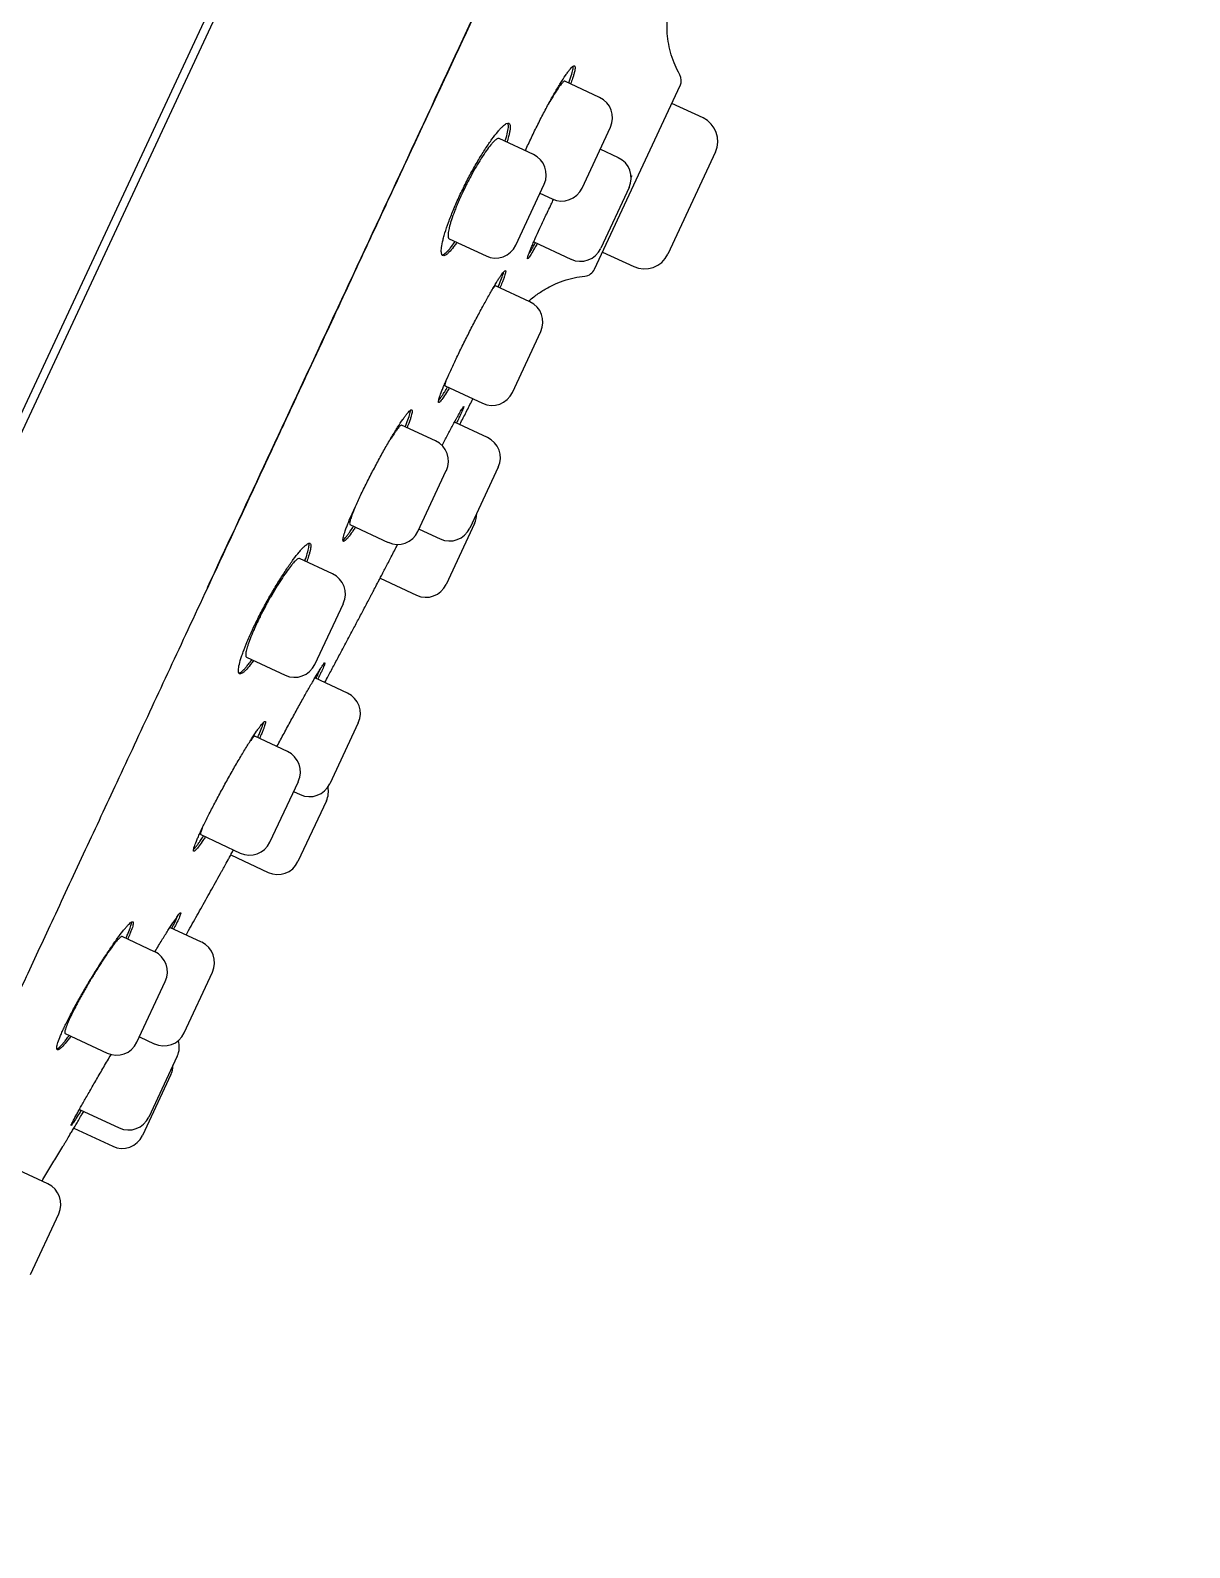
# Model space of a CAD drawing. Header units: millimetres. Extents: x 169 to 4368, y -1049 to 1924.
# Drawn here: x 493.137 to 496.036, y 1177.524 to 1181.318 of the extents above; entities that cross this region are included whole.
import ezdxf

# ---------------------------------------------------------------- set-up
doc = ezdxf.new("R2010")
doc.units = ezdxf.units.MM

msp = doc.modelspace()

# ---------------------------------------------------------------- linework, layer by layer
for p, q in [((491.7314, 1177.345), (495.6331, 1185.7123)), ((494.0239, 1182.3112), (492.694, 1179.4594)), ((494.5606, 1181.1503), (494.4735, 1181.1909)), ((494.5479, 1180.7207), (494.762, 1181.1798)), ((494.8192, 1181.0989), (494.7412, 1181.1353)), ((494.3949, 1181.0077), (494.3093, 1181.0476)), ((494.5167, 1180.9236), (494.5877, 1181.0759)), ((494.6074, 1180.9996), (494.562, 1181.0208)), ((494.8501, 1181.0139), (494.7309, 1180.7583)), ((494.3509, 1180.781), (494.4219, 1180.9333)), ((494.4115, 1180.9109), (494.4423, 1180.8965)), ((494.6344, 1180.9252), (494.5634, 1180.773)), ((494.1843, 1180.7969), (494.2765, 1180.7539)), ((494.396, 1180.7893), (494.489, 1180.7459)), ((494.5679, 1180.7637), (494.6459, 1180.7273)), ((494.3864, 1180.6393), (494.3005, 1180.6793)), ((494.3424, 1180.4126), (494.4134, 1180.5649)), ((494.174, 1180.4293), (494.268, 1180.3855)), ((494.1502, 1180.2915), (494.0656, 1180.331)), ((494.2801, 1180.3001), (494.1978, 1180.3385)), ((494.1063, 1180.0648), (494.1773, 1180.2171)), ((494.3071, 1180.2257), (494.2361, 1180.0734)), ((493.9364, 1180.0822), (494.0319, 1180.0377)), ((494.1092, 1180.0709), (494.1617, 1180.0463)), ((494.2481, 1180.0848), (494.1771, 1179.9325)), ((493.8927, 1179.9592), (493.8105, 1179.9975)), ((494.0116, 1179.9479), (494.1026, 1179.9054)), ((493.8488, 1179.7325), (493.9198, 1179.8848)), ((493.6777, 1179.7505), (493.7744, 1179.7054)), ((493.93, 1179.6607), (493.8487, 1179.6986)), ((493.9571, 1179.5863), (493.8861, 1179.434)), ((493.7802, 1179.5144), (493.6984, 1179.5526)), ((493.7363, 1179.2877), (493.8073, 1179.44)), ((493.7954, 1179.4145), (493.8117, 1179.4069)), ((493.8773, 1179.3915), (493.8063, 1179.2392)), ((493.5631, 1179.3067), (493.6618, 1179.2607)), ((493.6382, 1179.2559), (493.7319, 1179.2122)), ((493.5655, 1179.0375), (493.4863, 1179.0745)), ((493.4476, 1179.0141), (493.3665, 1179.052)), ((493.5216, 1178.8109), (493.5926, 1178.9631)), ((493.4037, 1178.7875), (493.4747, 1178.9397)), ((493.2243, 1178.8093), (493.3293, 1178.7604)), ((493.41, 1178.8011), (493.4472, 1178.7838)), ((493.5044, 1178.7528), (493.4334, 1178.6005)), ((493.4885, 1178.7067), (493.4175, 1178.5544)), ((493.2599, 1178.6196), (493.359, 1178.5734)), ((493.2458, 1178.5727), (493.3431, 1178.5273)), ((493.1811, 1178.4332), (493.1076, 1178.4675)), ((493.1372, 1178.2066), (493.2082, 1178.3588))]:
    msp.add_line(p, q)
for centre, radius, start, end in [((494.7348, 1181.1924), 0.03, 335, 29.2107), ((494.537, 1181.0995), 0.056, 335, 65), ((494.7921, 1181.0409), 0.064, 335, 65), ((494.3712, 1180.9569), 0.056, 335, 65), ((494.5837, 1180.9489), 0.056, 335, 65), ((494.466, 1180.9473), 0.056, 245, 335), ((494.3002, 1180.8047), 0.056, 245, 335), ((494.5127, 1180.7966), 0.056, 245, 335), ((494.6729, 1180.7854), 0.064, 245, 335), ((494.5207, 1180.7334), 0.03, 276.0645, 334.9944), ((494.3627, 1180.5885), 0.056, 335, 65), ((494.2917, 1180.4363), 0.056, 245, 335), ((494.1266, 1180.2407), 0.056, 335, 65), ((494.2564, 1180.2494), 0.056, 335, 65), ((494.1973, 1180.1084), 0.056, 335, 1.7655), ((494.0556, 1180.0885), 0.056, 245, 335), ((494.1854, 1180.0971), 0.056, 245, 335), ((493.869, 1179.9084), 0.056, 335, 65), ((494.1263, 1179.9562), 0.056, 245, 335), ((493.798, 1179.7562), 0.056, 245, 335), ((493.9064, 1179.6099), 0.056, 335, 65), ((493.7565, 1179.4637), 0.056, 335, 65), ((493.8354, 1179.4577), 0.056, 245, 335), ((493.8266, 1179.4152), 0.056, 335, 11.1188), ((493.6855, 1179.3114), 0.056, 245, 335), ((493.7556, 1179.2629), 0.056, 245, 335), ((493.5419, 1178.9868), 0.056, 335, 65), ((493.4239, 1178.9634), 0.056, 335, 65), ((493.4709, 1178.8345), 0.056, 245, 335), ((493.3529, 1178.8111), 0.056, 245, 335), ((493.4537, 1178.7764), 0.056, 335, 16.2869), ((493.4377, 1178.7303), 0.056, 335, 359.3958), ((493.3827, 1178.6242), 0.056, 245, 335), ((493.3667, 1178.5781), 0.056, 245, 335), ((493.1574, 1178.3825), 0.056, 335, 65)]:
    msp.add_arc(centre, radius, start, end)
for points, knots in [([(492.4455, 1177.489), (492.4455, 1177.489), (492.4455, 1177.489), (492.4457, 1177.4894), (492.4466, 1177.4914), (492.45, 1177.4987), (492.4588, 1177.5176), (492.4729, 1177.5478), (492.4916, 1177.5879), (492.5137, 1177.6353), (492.5379, 1177.6874), (492.5644, 1177.7441), (492.5943, 1177.8081), (492.6276, 1177.8797), (492.663, 1177.9556), (492.6937, 1178.0214), (492.716, 1178.0692), (492.7282, 1178.0954), (492.7367, 1178.1136), (492.7459, 1178.1333), (492.7601, 1178.1636), (492.782, 1178.2107), (492.8082, 1178.2668), (492.836, 1178.3266), (492.865, 1178.3887), (492.9001, 1178.4641), (492.9448, 1178.5599), (492.9983, 1178.6747), (493.0601, 1178.8073), (493.1263, 1178.9494), (493.1983, 1179.1039), (493.2741, 1179.2665), (493.3562, 1179.4427), (493.4417, 1179.6263), (493.5337, 1179.8237), (493.6332, 1180.0371), (493.7188, 1180.2209), (493.7889, 1180.3712), (493.8298, 1180.459), (493.8616, 1180.5273), (493.8814, 1180.5698), (493.9005, 1180.6107), (493.9218, 1180.6564), (493.9545, 1180.7266), (494.0053, 1180.8356), (494.0957, 1181.0296), (494.2185, 1181.2929), (494.3647, 1181.6066), (494.5166, 1181.9325), (494.6728, 1182.2676), (494.8269, 1182.5982), (494.9503, 1182.863), (495.0312, 1183.0366), (495.0747, 1183.13), (495.1013, 1183.187), (495.1262, 1183.2404), (495.1532, 1183.2984), (495.2008, 1183.4006), (495.2668, 1183.5421), (495.3606, 1183.7433), (495.4617, 1183.9604), (495.5687, 1184.1898), (495.6679, 1184.4026), (495.7582, 1184.5963), (495.8355, 1184.7621), (495.8897, 1184.8784), (495.9248, 1184.9538), (495.9484, 1185.0044), (495.9732, 1185.0576), (496.0041, 1185.124), (496.0234, 1185.1655), (496.0359, 1185.1921)], [0, 0, 0, 0, 0.003912, 0.008059, 0.017229, 0.04406, 0.073233, 0.102451, 0.13115, 0.157102, 0.179165, 0.199447, 0.219812, 0.239559, 0.257449, 0.273451, 0.280966, 0.285329, 0.288107, 0.290934, 0.295923, 0.304046, 0.314681, 0.322748, 0.331116, 0.341654, 0.354001, 0.36887, 0.384512, 0.400799, 0.41665, 0.434494, 0.451638, 0.470275, 0.489167, 0.509363, 0.531857, 0.54161, 0.55199, 0.556657, 0.560857, 0.563959, 0.568187, 0.573697, 0.58366, 0.598755, 0.627971, 0.657092, 0.686051, 0.718511, 0.750155, 0.777919, 0.792223, 0.798583, 0.804, 0.808176, 0.813518, 0.820242, 0.836801, 0.853293, 0.877005, 0.898457, 0.919114, 0.938823, 0.955679, 0.969161, 0.974587, 0.979357, 0.984977, 0.991938, 1, 1, 1, 1]), ([(493.58, 1179.9248), (493.6259, 1180.0232), (493.673, 1180.1243), (493.7694, 1180.3312), (493.8187, 1180.4369), (493.9191, 1180.6524), (493.9703, 1180.762), (494.0739, 1180.9845), (494.1265, 1181.0973), (494.2858, 1181.4391), (494.3941, 1181.6714), (494.5571, 1182.0212), (494.6116, 1182.138), (494.7202, 1182.3711), (494.7744, 1182.4874), (494.8282, 1182.6029)], [0, 0, 0, 0, 0.125, 0.125, 0.25, 0.25, 0.375, 0.375, 0.5, 0.5, 0.75, 0.75, 0.875, 0.875, 1, 1, 1, 1]), ([(494.761, 1181.2071), (494.7562, 1181.2155), (494.749, 1181.2304), (494.7393, 1181.2566), (494.733, 1181.2829), (494.7294, 1181.3098), (494.7289, 1181.3355), (494.7306, 1181.3588), (494.7338, 1181.3777), (494.7372, 1181.392), (494.7402, 1181.4022), (494.7426, 1181.4096), (494.7445, 1181.4146), (494.7455, 1181.4172), (494.7457, 1181.4176), (494.7457, 1181.4176)], [0, 0, 0, 0, 0.100129, 0.205259, 0.309777, 0.413135, 0.513568, 0.605688, 0.681171, 0.739331, 0.787131, 0.832256, 0.881702, 0.942356, 1, 1, 1, 1]), ([(494.4002, 1181.0706), (494.4056, 1181.0816), (494.411, 1181.0924), (494.4191, 1181.1082), (494.4219, 1181.1134), (494.4273, 1181.1237), (494.43, 1181.1288), (494.4381, 1181.1436), (494.4433, 1181.1529), (494.4508, 1181.166), (494.4533, 1181.1703), (494.4581, 1181.1784), (494.4604, 1181.1823), (494.4672, 1181.1932), (494.4714, 1181.1997), (494.4772, 1181.2082), (494.479, 1181.2108), (494.4824, 1181.2155), (494.4857, 1181.2196), (494.4884, 1181.2228), (494.491, 1181.2255), (494.4921, 1181.2266), (494.4952, 1181.2291), (494.4968, 1181.2297), (494.4983, 1181.229), (494.4987, 1181.2285), (494.4992, 1181.227), (494.4993, 1181.226), (494.4993, 1181.2221), (494.4987, 1181.2185), (494.4971, 1181.2117), (494.4964, 1181.2091), (494.4948, 1181.2036), (494.4938, 1181.2006), (494.4914, 1181.1933), (494.4899, 1181.1889), (494.4881, 1181.1841)], [0, 0, 0, 0, 0.085906, 0.085906, 0.128859, 0.128859, 0.171812, 0.171812, 0.257718, 0.257718, 0.300671, 0.300671, 0.343623, 0.343623, 0.429529, 0.429529, 0.472482, 0.472482, 0.515435, 0.558388, 0.558388, 0.601341, 0.601341, 0.687247, 0.687247, 0.7302, 0.7302, 0.773153, 0.773153, 0.859059, 0.859059, 0.902012, 0.902012, 0.944965, 0.944965, 1, 1, 1, 1]), ([(494.4836, 1181.1862), (494.4839, 1181.1872), (494.4843, 1181.1882), (494.4859, 1181.1928), (494.4871, 1181.1963), (494.4903, 1181.2059), (494.4919, 1181.2114), (494.4936, 1181.2183), (494.494, 1181.2203), (494.4946, 1181.2239), (494.4947, 1181.2255), (494.4948, 1181.2274), (494.4947, 1181.228), (494.4947, 1181.2285)], [0, 0, 0, 0, 0.045585, 0.045585, 0.218727, 0.218727, 0.56501, 0.56501, 0.738151, 0.738151, 0.911293, 0.911293, 1, 1, 1, 1]), ([(494.4736, 1181.1909), (494.4736, 1181.1909), (494.4736, 1181.1909), (494.4732, 1181.1911), (494.4727, 1181.191), (494.4715, 1181.1906), (494.4708, 1181.1902), (494.4685, 1181.1883), (494.4666, 1181.1863), (494.4632, 1181.1821), (494.4619, 1181.1805), (494.4593, 1181.1769), (494.458, 1181.175), (494.4536, 1181.1686), (494.4505, 1181.1637), (494.4436, 1181.1525), (494.44, 1181.1464), (494.435, 1181.1377), (494.4338, 1181.1356), (494.4325, 1181.1334)], [0, 0, 0, 0, 0.000542, 0.000542, 0.094522, 0.094522, 0.188501, 0.188501, 0.376459, 0.376459, 0.470438, 0.470438, 0.564417, 0.564417, 0.752375, 0.752375, 0.940334, 0.940334, 1, 1, 1, 1]), ([(494.2243, 1180.9328), (494.2298, 1180.9438), (494.2354, 1180.9545), (494.244, 1180.9701), (494.2468, 1180.9752), (494.2526, 1180.9854), (494.2556, 1180.9904), (494.2642, 1181.0049), (494.2699, 1181.014), (494.2782, 1181.0268), (494.2809, 1181.0309), (494.2863, 1181.0387), (494.2889, 1181.0424), (494.2965, 1181.0529), (494.3013, 1181.0591), (494.308, 1181.0671), (494.3101, 1181.0696), (494.3142, 1181.074), (494.318, 1181.0779), (494.3214, 1181.0808), (494.3245, 1181.0832), (494.326, 1181.0841), (494.33, 1181.0862), (494.3321, 1181.0866), (494.3345, 1181.0855), (494.3351, 1181.0849), (494.3362, 1181.0832), (494.3366, 1181.082), (494.3373, 1181.0779), (494.3372, 1181.0742), (494.3362, 1181.067), (494.3357, 1181.0644), (494.3345, 1181.0587), (494.3337, 1181.0557), (494.3317, 1181.0481), (494.3303, 1181.0435), (494.3287, 1181.0385)], [0, 0, 0, 0, 0.085809, 0.085809, 0.128713, 0.128713, 0.171617, 0.171617, 0.257426, 0.257426, 0.30033, 0.30033, 0.343234, 0.343234, 0.429043, 0.429043, 0.471947, 0.471947, 0.514851, 0.557756, 0.557756, 0.60066, 0.60066, 0.686468, 0.686468, 0.729373, 0.729373, 0.772277, 0.772277, 0.858086, 0.858086, 0.90099, 0.90099, 0.943894, 0.943894, 1, 1, 1, 1]), ([(494.3242, 1181.0407), (494.3245, 1181.0418), (494.3249, 1181.0429), (494.3264, 1181.0477), (494.3274, 1181.0512), (494.33, 1181.061), (494.3313, 1181.0667), (494.3323, 1181.0738), (494.3325, 1181.076), (494.3326, 1181.0797), (494.3325, 1181.0814), (494.332, 1181.0841), (494.3317, 1181.0853), (494.3311, 1181.0862)], [0, 0, 0, 0, 0.0460549, 0.0460549, 0.2046695, 0.2046695, 0.5218985, 0.5218985, 0.680513, 0.680513, 0.8391276, 0.8391276, 1, 1, 1, 1]), ([(494.3093, 1181.0476), (494.3093, 1181.0476), (494.3093, 1181.0476), (494.3087, 1181.0479), (494.308, 1181.0479), (494.3064, 1181.0477), (494.3055, 1181.0473), (494.3025, 1181.0458), (494.3001, 1181.044), (494.2961, 1181.0401), (494.2946, 1181.0386), (494.2916, 1181.0352), (494.29, 1181.0334), (494.285, 1181.0274), (494.2814, 1181.0227), (494.2737, 1181.0119), (494.2697, 1181.006), (494.2635, 1180.9964), (494.2614, 1180.9931), (494.2572, 1180.9861), (494.255, 1180.9825), (494.2485, 1180.9715), (494.2442, 1180.9638), (494.2377, 1180.952), (494.2356, 1180.9479), (494.2313, 1180.9397), (494.2292, 1180.9356), (494.223, 1180.9233), (494.2191, 1180.9151), (494.2134, 1180.9027), (494.2115, 1180.8986), (494.208, 1180.8905), (494.2046, 1180.8826), (494.2015, 1180.8749), (494.1985, 1180.8673), (494.1971, 1180.8636), (494.1931, 1180.8528), (494.1908, 1180.846), (494.1878, 1180.8367), (494.187, 1180.8337), (494.1854, 1180.828), (494.1847, 1180.8253), (494.1829, 1180.8178), (494.1822, 1180.8134), (494.1816, 1180.8079), (494.1815, 1180.8063), (494.1815, 1180.8033), (494.1816, 1180.8021), (494.1823, 1180.7989), (494.1831, 1180.7975), (494.1843, 1180.7969)], [0, 0, 0, 0, 0.000742, 0.000742, 0.031971, 0.031971, 0.0632, 0.0632, 0.125658, 0.125658, 0.156887, 0.156887, 0.188116, 0.188116, 0.250574, 0.250574, 0.313032, 0.313032, 0.344261, 0.344261, 0.37549, 0.37549, 0.437948, 0.437948, 0.469177, 0.469177, 0.500406, 0.500406, 0.562864, 0.562864, 0.594093, 0.594093, 0.625322, 0.656551, 0.656551, 0.68778, 0.68778, 0.750238, 0.750238, 0.781467, 0.781467, 0.812696, 0.812696, 0.875153, 0.875153, 0.906382, 0.906382, 0.937611, 0.937611, 1, 1, 1, 1]), ([(494.3749, 1181.017), (494.3756, 1181.0186), (494.3763, 1181.0202), (494.3794, 1181.027), (494.3819, 1181.0324), (494.3895, 1181.0487), (494.3948, 1181.0596), (494.4002, 1181.0706)], [0, 0, 0, 0, 0.0913672, 0.0913672, 0.3942448, 0.3942448, 1, 1, 1, 1]), ([(494.2039, 1180.7878), (494.2033, 1180.7869), (494.2027, 1180.786), (494.1998, 1180.782), (494.1976, 1180.779), (494.1913, 1180.7709), (494.1874, 1180.7665), (494.1822, 1180.7612), (494.1806, 1180.7597), (494.1775, 1180.7573), (494.1761, 1180.7563), (494.1723, 1180.7542), (494.1702, 1180.7539), (494.1677, 1180.755), (494.167, 1180.7556), (494.1659, 1180.7574), (494.1651, 1180.7597), (494.1647, 1180.7631), (494.1647, 1180.7669), (494.1647, 1180.7692), (494.1654, 1180.7764), (494.1664, 1180.7822), (494.1686, 1180.7922), (494.1695, 1180.7957), (494.1715, 1180.8033), (494.1727, 1180.8072), (494.1764, 1180.8196), (494.1794, 1180.8284), (494.1846, 1180.8427), (494.1865, 1180.8476), (494.1904, 1180.8577), (494.1924, 1180.8628), (494.1988, 1180.8783), (494.2035, 1180.8889), (494.2135, 1180.9108), (494.2188, 1180.9218), (494.2243, 1180.9328)], [0, 0, 0, 0, 0.011449, 0.011449, 0.054429, 0.054429, 0.14039, 0.14039, 0.183371, 0.183371, 0.226351, 0.226351, 0.312312, 0.312312, 0.355293, 0.355293, 0.398273, 0.441254, 0.441254, 0.484234, 0.484234, 0.570195, 0.570195, 0.613176, 0.613176, 0.656156, 0.656156, 0.742117, 0.742117, 0.785098, 0.785098, 0.828078, 0.828078, 0.914039, 0.914039, 1, 1, 1, 1]), ([(494.4048, 1180.7852), (494.4043, 1180.7843), (494.4038, 1180.7835), (494.4015, 1180.7793), (494.3997, 1180.7761), (494.3947, 1180.7673), (494.3918, 1180.7624), (494.3881, 1180.7564), (494.3869, 1180.7546), (494.385, 1180.7516), (494.3841, 1180.7504), (494.3819, 1180.7475), (494.3809, 1180.7467), (494.3802, 1180.747), (494.3801, 1180.7473), (494.3802, 1180.7486), (494.3806, 1180.7504), (494.3814, 1180.7532), (494.3825, 1180.7565), (494.3832, 1180.7584), (494.3857, 1180.765), (494.3878, 1180.7702), (494.3917, 1180.7795), (494.3931, 1180.7828), (494.3962, 1180.7899), (494.3978, 1180.7937), (494.403, 1180.8054), (494.4069, 1180.8138), (494.4132, 1180.8276), (494.4154, 1180.8324), (494.42, 1180.842), (494.4246, 1180.8519), (494.4295, 1180.8622), (494.4345, 1180.8726), (494.437, 1180.8779), (494.4415, 1180.8873), (494.4435, 1180.8912), (494.4454, 1180.8952)], [0, 0, 0, 0, 0.011136, 0.011136, 0.05664, 0.05664, 0.147648, 0.147648, 0.193152, 0.193152, 0.238656, 0.238656, 0.329664, 0.329664, 0.375169, 0.375169, 0.420673, 0.466177, 0.466177, 0.511681, 0.511681, 0.602689, 0.602689, 0.648193, 0.648193, 0.693697, 0.693697, 0.784705, 0.784705, 0.830209, 0.830209, 0.875713, 0.921217, 0.921217, 0.966721, 0.966721, 1, 1, 1, 1]), ([(494.1666, 1180.7564), (494.1667, 1180.7564), (494.1668, 1180.7564), (494.1679, 1180.7566), (494.1691, 1180.757), (494.1729, 1180.7591), (494.1759, 1180.7615), (494.1811, 1180.7667), (494.183, 1180.7688), (494.1868, 1180.7732), (494.1888, 1180.7757), (494.1936, 1180.7819), (494.1964, 1180.7857), (494.1994, 1180.7899)], [0, 0, 0, 0, 0.0129, 0.0129, 0.1700292, 0.1700292, 0.4842877, 0.4842877, 0.6414169, 0.6414169, 0.7985461, 0.7985461, 1, 1, 1, 1]), ([(494.3829, 1180.7576), (494.3835, 1180.7584), (494.3841, 1180.7594), (494.3859, 1180.7624), (494.3873, 1180.7646), (494.3902, 1180.7696), (494.3918, 1180.7723), (494.3955, 1180.7789), (494.3978, 1180.7829), (494.4002, 1180.7873)], [0, 0, 0, 0, 0.134007, 0.134007, 0.399413, 0.399413, 0.66482, 0.66482, 1, 1, 1, 1]), ([(494.2315, 1180.557), (494.237, 1180.5679), (494.2425, 1180.5786), (494.2507, 1180.5944), (494.2535, 1180.5996), (494.2589, 1180.6099), (494.2616, 1180.615), (494.2696, 1180.6298), (494.2747, 1180.6391), (494.2821, 1180.6523), (494.2845, 1180.6566), (494.2892, 1180.6648), (494.2914, 1180.6687), (494.2979, 1180.6798), (494.3019, 1180.6864), (494.3073, 1180.695), (494.309, 1180.6977), (494.3122, 1180.7025), (494.3151, 1180.7069), (494.3176, 1180.7102), (494.3198, 1180.7131), (494.3208, 1180.7142), (494.3234, 1180.717), (494.3246, 1180.7177), (494.3256, 1180.7173), (494.3258, 1180.7169), (494.3259, 1180.7155), (494.3258, 1180.7146), (494.3252, 1180.711), (494.3242, 1180.7076), (494.322, 1180.701), (494.3211, 1180.6985), (494.3191, 1180.6931), (494.318, 1180.6902), (494.3152, 1180.6832), (494.3134, 1180.6789), (494.3115, 1180.6742)], [0, 0, 0, 0, 0.085934, 0.085934, 0.128901, 0.128901, 0.171868, 0.171868, 0.257802, 0.257802, 0.300769, 0.300769, 0.343736, 0.343736, 0.429671, 0.429671, 0.472638, 0.472638, 0.515605, 0.558572, 0.558572, 0.601539, 0.601539, 0.687473, 0.687473, 0.73044, 0.73044, 0.773407, 0.773407, 0.859341, 0.859341, 0.902308, 0.902308, 0.945275, 0.945275, 1, 1, 1, 1]), ([(494.3069, 1180.6763), (494.3073, 1180.6773), (494.3077, 1180.6782), (494.3096, 1180.6827), (494.311, 1180.686), (494.3147, 1180.6954), (494.3167, 1180.7008), (494.3189, 1180.7074), (494.3195, 1180.7094), (494.3203, 1180.7123), (494.3206, 1180.7133), (494.3208, 1180.7142)], [0, 0, 0, 0, 0.0517492, 0.0517492, 0.2546366, 0.2546366, 0.6604113, 0.6604113, 0.8632987, 0.8632987, 1, 1, 1, 1]), ([(494.3005, 1180.6793), (494.3005, 1180.6793), (494.3005, 1180.6793), (494.3003, 1180.6794), (494.2999, 1180.6793), (494.299, 1180.6788), (494.2985, 1180.6783), (494.2966, 1180.6763), (494.2951, 1180.6744), (494.2933, 1180.6718)], [0, 0, 0, 0, 0.001265, 0.001265, 0.260827, 0.260827, 0.52039, 0.52039, 1, 1, 1, 1]), ([(494.3831, 1180.6408), (494.3872, 1180.6445), (494.3986, 1180.6541), (494.4184, 1180.668), (494.4435, 1180.6815), (494.4694, 1180.6922), (494.4973, 1180.6997), (494.514, 1180.7025), (494.5239, 1180.7036)], [0, 0, 0, 0, 0.10717, 0.28523, 0.466029, 0.64695, 0.827467, 1, 1, 1, 1]), ([(494.185, 1180.4242), (494.1845, 1180.4234), (494.184, 1180.4226), (494.1815, 1180.4184), (494.1796, 1180.4153), (494.1742, 1180.4067), (494.1711, 1180.4019), (494.167, 1180.3961), (494.1658, 1180.3944), (494.1636, 1180.3915), (494.1626, 1180.3903), (494.16, 1180.3876), (494.1588, 1180.3868), (494.1578, 1180.3873), (494.1576, 1180.3877), (494.1575, 1180.389), (494.1576, 1180.3909), (494.1583, 1180.3938), (494.1592, 1180.3972), (494.1598, 1180.3992), (494.162, 1180.4058), (494.164, 1180.4111), (494.1677, 1180.4205), (494.1691, 1180.4238), (494.172, 1180.431), (494.1736, 1180.4347), (494.1787, 1180.4465), (494.1825, 1180.455), (494.1888, 1180.4688), (494.191, 1180.4736), (494.1955, 1180.4833), (494.2001, 1180.4931), (494.205, 1180.5034), (494.2101, 1180.5138), (494.2127, 1180.5191), (494.2206, 1180.5353), (494.226, 1180.5461), (494.2315, 1180.557)], [0, 0, 0, 0, 0.010484, 0.010484, 0.053506, 0.053506, 0.139551, 0.139551, 0.182574, 0.182574, 0.225596, 0.225596, 0.311641, 0.311641, 0.354663, 0.354663, 0.397686, 0.440708, 0.440708, 0.483731, 0.483731, 0.569776, 0.569776, 0.612798, 0.612798, 0.65582, 0.65582, 0.741865, 0.741865, 0.784888, 0.784888, 0.82791, 0.870933, 0.870933, 0.913955, 0.913955, 1, 1, 1, 1]), ([(494.1757, 1180.4396), (494.1753, 1180.4381), (494.1749, 1180.4369), (494.1742, 1180.4344), (494.1739, 1180.4333), (494.1735, 1180.4306), (494.1735, 1180.4296), (494.174, 1180.4293)], [0, 0, 0, 0, 0.223958, 0.223958, 0.482639, 0.482639, 1, 1, 1, 1]), ([(494.158, 1180.3924), (494.1596, 1180.3942), (494.1615, 1180.3968), (494.1651, 1180.4019), (494.1666, 1180.4041), (494.1698, 1180.409), (494.1714, 1180.4116), (494.1755, 1180.4181), (494.1779, 1180.422), (494.1804, 1180.4264)], [0, 0, 0, 0, 0.341559, 0.341559, 0.543438, 0.543438, 0.745317, 0.745317, 1, 1, 1, 1]), ([(493.991, 1180.2113), (493.9966, 1180.2221), (494.0023, 1180.2328), (494.0107, 1180.2484), (494.0136, 1180.2536), (494.0192, 1180.2638), (494.022, 1180.2688), (494.0303, 1180.2835), (494.0357, 1180.2927), (494.0434, 1180.3057), (494.046, 1180.3099), (494.0509, 1180.318), (494.0533, 1180.3218), (494.0602, 1180.3327), (494.0645, 1180.3392), (494.0703, 1180.3476), (494.0722, 1180.3502), (494.0756, 1180.3549), (494.0789, 1180.3591), (494.0816, 1180.3623), (494.0841, 1180.365), (494.0853, 1180.3661), (494.0883, 1180.3687), (494.0898, 1180.3693), (494.0912, 1180.3687), (494.0915, 1180.3682), (494.0919, 1180.3668), (494.092, 1180.3658), (494.0917, 1180.362), (494.091, 1180.3585), (494.0891, 1180.3518), (494.0883, 1180.3493), (494.0865, 1180.3438), (494.0855, 1180.3409), (494.0828, 1180.3337), (494.0811, 1180.3293), (494.0792, 1180.3246)], [0, 0, 0, 0, 0.0859, 0.0859, 0.12885, 0.12885, 0.1718, 0.1718, 0.257701, 0.257701, 0.300651, 0.300651, 0.343601, 0.343601, 0.429501, 0.429501, 0.472451, 0.472451, 0.515401, 0.558351, 0.558351, 0.601301, 0.601301, 0.687201, 0.687201, 0.730151, 0.730151, 0.773102, 0.773102, 0.859002, 0.859002, 0.901952, 0.901952, 0.944902, 0.944902, 1, 1, 1, 1]), ([(494.0747, 1180.3267), (494.0751, 1180.3277), (494.0754, 1180.3287), (494.0772, 1180.3332), (494.0785, 1180.3366), (494.0821, 1180.3461), (494.0839, 1180.3515), (494.0858, 1180.3583), (494.0863, 1180.3603), (494.087, 1180.3638), (494.0873, 1180.3653), (494.0874, 1180.367), (494.0874, 1180.3674), (494.0874, 1180.3678)], [0, 0, 0, 0, 0.0470638, 0.0470638, 0.2252413, 0.2252413, 0.5815963, 0.5815963, 0.7597738, 0.7597738, 0.9379513, 0.9379513, 1, 1, 1, 1]), ([(494.1665, 1180.28), (494.1712, 1180.289), (494.1757, 1180.2975), (494.1824, 1180.31), (494.1847, 1180.3143), (494.1892, 1180.3226), (494.1913, 1180.3266), (494.1975, 1180.3379), (494.2012, 1180.3446), (494.2061, 1180.3535), (494.2077, 1180.3562), (494.2105, 1180.3612), (494.2131, 1180.3657), (494.2152, 1180.3692), (494.2171, 1180.3722), (494.2179, 1180.3735), (494.2199, 1180.3765), (494.2207, 1180.3775), (494.221, 1180.3773), (494.221, 1180.377), (494.2207, 1180.3758), (494.2204, 1180.375), (494.2192, 1180.3716), (494.2178, 1180.3684), (494.215, 1180.3621), (494.2139, 1180.3597), (494.2115, 1180.3545), (494.2102, 1180.3517), (494.2069, 1180.3449), (494.2049, 1180.3407), (494.2027, 1180.3362)], [0, 0, 0, 0, 0.095412, 0.095412, 0.147805, 0.147805, 0.200198, 0.200198, 0.304983, 0.304983, 0.357375, 0.357375, 0.409768, 0.46216, 0.46216, 0.514553, 0.514553, 0.619338, 0.619338, 0.671731, 0.671731, 0.724123, 0.724123, 0.828908, 0.828908, 0.881301, 0.881301, 0.933693, 0.933693, 1, 1, 1, 1]), ([(494.211, 1180.3323), (494.2113, 1180.3328), (494.2166, 1180.3432), (494.227, 1180.3635), (494.2377, 1180.3845), (494.2433, 1180.3955), (494.2439, 1180.3968)], [0, 0, 0, 0, 0.024799, 0.483899, 0.943688, 1, 1, 1, 1]), ([(494.0656, 1180.3309), (494.0656, 1180.3309), (494.0656, 1180.3309), (494.0653, 1180.3311), (494.0648, 1180.3311), (494.0637, 1180.3306), (494.063, 1180.3301), (494.0607, 1180.3282), (494.0588, 1180.3262), (494.0554, 1180.322), (494.0542, 1180.3204), (494.0516, 1180.3168), (494.0502, 1180.3149), (494.0458, 1180.3085), (494.0426, 1180.3037), (494.0383, 1180.2969), (494.0375, 1180.2956), (494.0367, 1180.2943)], [0, 0, 0, 0, 0.001662, 0.001662, 0.119919, 0.119919, 0.238177, 0.238177, 0.474692, 0.474692, 0.592949, 0.592949, 0.711207, 0.711207, 0.947722, 0.947722, 1, 1, 1, 1]), ([(494.1982, 1180.3383), (494.1986, 1180.3392), (494.199, 1180.34), (494.2001, 1180.3423), (494.2008, 1180.3437), (494.2014, 1180.345)], [0, 0, 0, 0, 0.382068, 0.382068, 1, 1, 1, 1]), ([(493.9501, 1180.0759), (493.9495, 1180.0751), (493.949, 1180.0743), (493.9464, 1180.0702), (493.9443, 1180.0671), (493.9385, 1180.0587), (493.9351, 1180.054), (493.9306, 1180.0484), (493.9292, 1180.0468), (493.9267, 1180.0441), (493.9255, 1180.043), (493.9226, 1180.0404), (493.9211, 1180.0398), (493.9196, 1180.0404), (493.9193, 1180.0409), (493.9189, 1180.0423), (493.9188, 1180.0443), (493.9192, 1180.0473), (493.9199, 1180.0508), (493.9204, 1180.0528), (493.9223, 1180.0596), (493.9241, 1180.065), (493.9275, 1180.0745), (493.9288, 1180.0778), (493.9316, 1180.0851), (493.9331, 1180.0889), (493.938, 1180.1007), (493.9417, 1180.1093), (493.9479, 1180.1231), (493.9501, 1180.1279), (493.9546, 1180.1376), (493.9592, 1180.1475), (493.9641, 1180.1578), (493.9692, 1180.1682), (493.9718, 1180.1735), (493.9798, 1180.1896), (493.9853, 1180.2004), (493.991, 1180.2113)], [0, 0, 0, 0, 0.010432, 0.010432, 0.053457, 0.053457, 0.139506, 0.139506, 0.182531, 0.182531, 0.225555, 0.225555, 0.311605, 0.311605, 0.354629, 0.354629, 0.397654, 0.440679, 0.440679, 0.483704, 0.483704, 0.569753, 0.569753, 0.612778, 0.612778, 0.655802, 0.655802, 0.741852, 0.741852, 0.784876, 0.784876, 0.827901, 0.870926, 0.870926, 0.913951, 0.913951, 1, 1, 1, 1]), ([(493.9495, 1180.1266), (493.9489, 1180.1251), (493.9483, 1180.1236), (493.9464, 1180.1192), (493.9453, 1180.1163), (493.9431, 1180.1109), (493.9422, 1180.1083), (493.9395, 1180.1011), (493.9382, 1180.097), (493.9367, 1180.0919), (493.9364, 1180.0903), (493.9358, 1180.0876), (493.9356, 1180.0865), (493.9355, 1180.0837), (493.9357, 1180.0826), (493.9365, 1180.0822)], [0, 0, 0, 0, 0.056486, 0.056486, 0.174552, 0.174552, 0.292617, 0.292617, 0.528749, 0.528749, 0.646814, 0.646814, 0.76488, 0.76488, 1, 1, 1, 1]), ([(493.9189, 1180.0434), (493.9192, 1180.0436), (493.9196, 1180.0439), (493.922, 1180.0459), (493.9245, 1180.0486), (493.929, 1180.0542), (493.9306, 1180.0563), (493.934, 1180.061), (493.9359, 1180.0636), (493.9402, 1180.0699), (493.9428, 1180.0738), (493.9455, 1180.078)], [0, 0, 0, 0, 0.0677775, 0.0677775, 0.4222401, 0.4222401, 0.5994714, 0.5994714, 0.7767027, 0.7767027, 1, 1, 1, 1]), ([(493.725, 1179.8829), (493.7309, 1179.8937), (493.7369, 1179.9042), (493.7459, 1179.9196), (493.7489, 1179.9247), (493.7549, 1179.9347), (493.7579, 1179.9396), (493.7669, 1179.9539), (493.7727, 1179.9629), (493.7812, 1179.9756), (493.784, 1179.9796), (493.7895, 1179.9874), (493.7921, 1179.9911), (493.7998, 1180.0016), (493.8046, 1180.0078), (493.8113, 1180.0159), (493.8134, 1180.0183), (493.8174, 1180.0228), (493.8212, 1180.0267), (493.8245, 1180.0297), (493.8275, 1180.0322), (493.8289, 1180.0332), (493.8327, 1180.0354), (493.8346, 1180.0358), (493.8367, 1180.035), (493.8373, 1180.0344), (493.8381, 1180.0328), (493.8384, 1180.0317), (493.8387, 1180.0278), (493.8383, 1180.0241), (493.8369, 1180.0172), (493.8363, 1180.0147), (493.8348, 1180.0091), (493.8339, 1180.0061), (493.8315, 1179.9987), (493.8299, 1179.9942), (493.8281, 1179.9893)], [0, 0, 0, 0, 0.085807, 0.085807, 0.128711, 0.128711, 0.171614, 0.171614, 0.257421, 0.257421, 0.300325, 0.300325, 0.343228, 0.343228, 0.429035, 0.429035, 0.471939, 0.471939, 0.514842, 0.557746, 0.557746, 0.600649, 0.600649, 0.686456, 0.686456, 0.72936, 0.72936, 0.772263, 0.772263, 0.85807, 0.85807, 0.900974, 0.900974, 0.943878, 0.943878, 1, 1, 1, 1]), ([(493.8235, 1179.9915), (493.8239, 1179.9925), (493.8243, 1179.9936), (493.826, 1179.9983), (493.8272, 1180.0017), (493.8303, 1180.0114), (493.8319, 1180.0169), (493.8333, 1180.0238), (493.8337, 1180.0259), (493.834, 1180.0296), (493.8341, 1180.0325), (493.8337, 1180.0346), (493.8334, 1180.0353)], [0, 0, 0, 0, 0.046862, 0.046862, 0.209364, 0.209364, 0.53437, 0.53437, 0.696873, 0.696873, 0.859375, 1, 1, 1, 1]), ([(493.9907, 1179.908), (493.9907, 1179.908), (493.9909, 1179.9082), (493.9914, 1179.9093), (493.9922, 1179.9108), (493.9936, 1179.9134), (493.9952, 1179.9165), (493.9962, 1179.9184), (493.9994, 1179.9245), (494.002, 1179.9296), (494.0067, 1179.9385), (494.0084, 1179.9417), (494.0119, 1179.9486), (494.0138, 1179.9522), (494.0198, 1179.9636), (494.0241, 1179.9718), (494.0311, 1179.9852), (494.0335, 1179.9899), (494.0384, 1179.9994), (494.0435, 1180.0091), (494.0487, 1180.0191), (494.0528, 1180.027), (494.0542, 1180.0297), (494.0557, 1180.0325)], [0, 0, 0, 0, 0.073213, 0.073213, 0.147198, 0.221183, 0.221183, 0.295168, 0.295168, 0.443138, 0.443138, 0.517123, 0.517123, 0.591108, 0.591108, 0.739078, 0.739078, 0.813063, 0.813063, 0.887048, 0.961033, 0.961033, 1, 1, 1, 1]), ([(493.8105, 1179.9975), (493.8105, 1179.9975), (493.8105, 1179.9975), (493.8094, 1179.998), (493.808, 1179.9976), (493.8042, 1179.9954), (493.8019, 1179.9935), (493.7979, 1179.9896), (493.7965, 1179.988), (493.7935, 1179.9847), (493.7919, 1179.9828), (493.787, 1179.9768), (493.7834, 1179.9721), (493.7756, 1179.9614), (493.7715, 1179.9555), (493.7652, 1179.9459), (493.763, 1179.9426), (493.7586, 1179.9358), (493.7564, 1179.9322), (493.7497, 1179.9213), (493.7452, 1179.9138), (493.7384, 1179.9021), (493.7361, 1179.8981), (493.7316, 1179.89), (493.7294, 1179.886), (493.7228, 1179.8739), (493.7186, 1179.8658), (493.7124, 1179.8537), (493.7104, 1179.8496), (493.7066, 1179.8417), (493.7028, 1179.8339), (493.6994, 1179.8264), (493.6961, 1179.819), (493.6945, 1179.8153), (493.69, 1179.8047), (493.6873, 1179.7982), (493.6839, 1179.789), (493.6829, 1179.7861), (493.681, 1179.7805), (493.6802, 1179.7779), (493.678, 1179.7705), (493.6769, 1179.7663), (493.676, 1179.761), (493.6758, 1179.7594), (493.6756, 1179.7565), (493.6756, 1179.7553), (493.676, 1179.7523), (493.6766, 1179.751), (493.6777, 1179.7505)], [0, 0, 0, 0, 0.001171, 0.001171, 0.063642, 0.063642, 0.126114, 0.126114, 0.157349, 0.157349, 0.188585, 0.188585, 0.251056, 0.251056, 0.313528, 0.313528, 0.344763, 0.344763, 0.375999, 0.375999, 0.438471, 0.438471, 0.469706, 0.469706, 0.500942, 0.500942, 0.563413, 0.563413, 0.594649, 0.594649, 0.625885, 0.65712, 0.65712, 0.688356, 0.688356, 0.750828, 0.750828, 0.782063, 0.782063, 0.813299, 0.813299, 0.87577, 0.87577, 0.907006, 0.907006, 0.938242, 0.938242, 1, 1, 1, 1]), ([(493.8734, 1179.6871), (493.8765, 1179.6928), (493.8846, 1179.7079), (493.8977, 1179.7324), (493.9127, 1179.7606), (493.9277, 1179.7888), (493.9426, 1179.8169), (493.9575, 1179.8449), (493.9721, 1179.8726), (493.9836, 1179.8943), (493.9894, 1179.9053), (493.9907, 1179.908)], [0, 0, 0, 0, 0.0783872, 0.2055544, 0.333009, 0.4607468, 0.5887638, 0.7147627, 0.8410231, 0.9675413, 1, 1, 1, 1]), ([(493.6956, 1179.7421), (493.695, 1179.7413), (493.6945, 1179.7405), (493.6915, 1179.7366), (493.6893, 1179.7337), (493.6828, 1179.7256), (493.6789, 1179.7211), (493.6737, 1179.7159), (493.6721, 1179.7143), (493.6691, 1179.7118), (493.6677, 1179.7109), (493.6639, 1179.7087), (493.6619, 1179.7083), (493.6597, 1179.7092), (493.6591, 1179.7098), (493.6581, 1179.7115), (493.6575, 1179.7137), (493.6574, 1179.7169), (493.6576, 1179.7206), (493.6578, 1179.7228), (493.6589, 1179.7298), (493.6603, 1179.7354), (493.6631, 1179.7452), (493.6641, 1179.7486), (493.6666, 1179.756), (493.6679, 1179.7599), (493.6723, 1179.7719), (493.6758, 1179.7806), (493.6816, 1179.7946), (493.6837, 1179.7994), (493.6881, 1179.8093), (493.6904, 1179.8142), (493.6975, 1179.8294), (493.7026, 1179.8399), (493.7135, 1179.8614), (493.7191, 1179.8721), (493.725, 1179.8829)], [0, 0, 0, 0, 0.010581, 0.010581, 0.053599, 0.053599, 0.139636, 0.139636, 0.182654, 0.182654, 0.225672, 0.225672, 0.311709, 0.311709, 0.354727, 0.354727, 0.397745, 0.440763, 0.440763, 0.483781, 0.483781, 0.569818, 0.569818, 0.612836, 0.612836, 0.655854, 0.655854, 0.741891, 0.741891, 0.784909, 0.784909, 0.827927, 0.827927, 0.913964, 0.913964, 1, 1, 1, 1]), ([(493.6586, 1179.7107), (493.6586, 1179.7107), (493.6587, 1179.7107), (493.6597, 1179.7109), (493.6609, 1179.7114), (493.6646, 1179.7136), (493.6676, 1179.7161), (493.6728, 1179.7213), (493.6746, 1179.7233), (493.6785, 1179.7278), (493.6805, 1179.7303), (493.6854, 1179.7364), (493.6882, 1179.7401), (493.6912, 1179.7442)], [0, 0, 0, 0, 0.008479, 0.008479, 0.166853, 0.166853, 0.4836, 0.4836, 0.641974, 0.641974, 0.800348, 0.800348, 1, 1, 1, 1]), ([(493.7801, 1179.5761), (493.7859, 1179.5869), (493.7917, 1179.5974), (493.8002, 1179.613), (493.803, 1179.6181), (493.8087, 1179.6283), (493.8115, 1179.6334), (493.8197, 1179.6481), (493.8249, 1179.6574), (493.8324, 1179.6705), (493.8348, 1179.6748), (493.8395, 1179.683), (493.8418, 1179.6869), (493.8483, 1179.698), (493.8522, 1179.7046), (493.8575, 1179.7133), (493.8591, 1179.716), (493.8621, 1179.7209), (493.8649, 1179.7253), (493.8672, 1179.7288), (493.8692, 1179.7317), (493.8701, 1179.733), (493.8723, 1179.7359), (493.8732, 1179.7368), (493.8738, 1179.7366), (493.8738, 1179.7362), (493.8736, 1179.735), (493.8734, 1179.7342), (493.8722, 1179.7308), (493.8709, 1179.7276), (493.8681, 1179.7212), (493.867, 1179.7188), (493.8646, 1179.7136), (493.8632, 1179.7108), (493.86, 1179.704), (493.8579, 1179.6998), (493.8557, 1179.6953)], [0, 0, 0, 0, 0.08596, 0.08596, 0.128939, 0.128939, 0.171919, 0.171919, 0.257879, 0.257879, 0.300859, 0.300859, 0.343839, 0.343839, 0.429798, 0.429798, 0.472778, 0.472778, 0.515758, 0.558738, 0.558738, 0.601717, 0.601717, 0.687677, 0.687677, 0.730657, 0.730657, 0.773637, 0.773637, 0.859596, 0.859596, 0.902576, 0.902576, 0.945556, 0.945556, 1, 1, 1, 1]), ([(493.8512, 1179.6974), (493.8516, 1179.6983), (493.852, 1179.6992), (493.8542, 1179.7035), (493.8558, 1179.7068), (493.8595, 1179.7146), (493.8615, 1179.7189), (493.8631, 1179.7225)], [0, 0, 0, 0, 0.087738, 0.087738, 0.441993, 0.441993, 1, 1, 1, 1]), ([(493.6238, 1179.4329), (493.6297, 1179.4436), (493.6356, 1179.4541), (493.6444, 1179.4696), (493.6473, 1179.4747), (493.6531, 1179.4847), (493.6561, 1179.4898), (493.6646, 1179.5043), (493.6701, 1179.5134), (493.6779, 1179.5264), (493.6805, 1179.5306), (493.6855, 1179.5386), (493.688, 1179.5424), (493.6949, 1179.5533), (493.6992, 1179.5598), (493.705, 1179.5682), (493.7068, 1179.5709), (493.7102, 1179.5756), (493.7134, 1179.5798), (493.7161, 1179.5831), (493.7185, 1179.5859), (493.7196, 1179.587), (493.7224, 1179.5897), (493.7237, 1179.5904), (493.7248, 1179.5899), (493.725, 1179.5895), (493.7252, 1179.5881), (493.7252, 1179.5872), (493.7245, 1179.5836), (493.7236, 1179.5802), (493.7212, 1179.5737), (493.7203, 1179.5712), (493.7182, 1179.5659), (493.717, 1179.563), (493.714, 1179.556), (493.7121, 1179.5517), (493.7101, 1179.5471)], [0, 0, 0, 0, 0.0859173, 0.0859173, 0.128876, 0.128876, 0.1718346, 0.1718346, 0.2577519, 0.2577519, 0.3007106, 0.3007106, 0.3436693, 0.3436693, 0.4295866, 0.4295866, 0.4725452, 0.4725452, 0.5155039, 0.5584625, 0.5584625, 0.6014212, 0.6014212, 0.6873385, 0.6873385, 0.7302972, 0.7302972, 0.7732558, 0.7732558, 0.8591731, 0.8591731, 0.9021318, 0.9021318, 0.9450905, 0.9450905, 1, 1, 1, 1]), ([(493.7055, 1179.5493), (493.7059, 1179.5502), (493.7063, 1179.5511), (493.7083, 1179.5556), (493.7098, 1179.5589), (493.7138, 1179.5682), (493.7159, 1179.5735), (493.7182, 1179.5801), (493.7188, 1179.582), (493.7198, 1179.5853), (493.7201, 1179.5866), (493.7203, 1179.5877)], [0, 0, 0, 0, 0.050131, 0.050131, 0.243899, 0.243899, 0.631434, 0.631434, 0.825202, 0.825202, 1, 1, 1, 1]), ([(493.7537, 1179.5268), (493.754, 1179.5274), (493.7543, 1179.5279), (493.7573, 1179.5336), (493.7601, 1179.5388), (493.7685, 1179.5547), (493.7743, 1179.5654), (493.7801, 1179.5761)], [0, 0, 0, 0, 0.035791, 0.035791, 0.357194, 0.357194, 1, 1, 1, 1]), ([(493.6984, 1179.5526), (493.6984, 1179.5526), (493.6984, 1179.5526), (493.6981, 1179.5527), (493.6977, 1179.5526), (493.6967, 1179.5521), (493.6961, 1179.5516), (493.694, 1179.5496), (493.6922, 1179.5475), (493.6888, 1179.5432), (493.6876, 1179.5416), (493.6863, 1179.5398), (493.6863, 1179.5397), (493.6862, 1179.5397)], [0, 0, 0, 0, 0.003538, 0.003538, 0.201823, 0.201823, 0.400107, 0.400107, 0.796676, 0.796676, 0.99496, 0.99496, 1, 1, 1, 1]), ([(493.5748, 1179.3013), (493.5743, 1179.3005), (493.5738, 1179.2997), (493.5711, 1179.2957), (493.5691, 1179.2926), (493.5633, 1179.2842), (493.5599, 1179.2795), (493.5555, 1179.2738), (493.5541, 1179.2722), (493.5517, 1179.2694), (493.5506, 1179.2682), (493.5478, 1179.2656), (493.5465, 1179.2648), (493.5453, 1179.2653), (493.5451, 1179.2657), (493.5449, 1179.2671), (493.545, 1179.269), (493.5457, 1179.2718), (493.5467, 1179.2752), (493.5473, 1179.2772), (493.5497, 1179.2838), (493.5518, 1179.289), (493.5557, 1179.2983), (493.5571, 1179.3016), (493.5603, 1179.3086), (493.562, 1179.3124), (493.5674, 1179.324), (493.5714, 1179.3324), (493.5781, 1179.346), (493.5805, 1179.3507), (493.5853, 1179.3603), (493.5903, 1179.37), (493.5955, 1179.3801), (493.6009, 1179.3904), (493.6037, 1179.3956), (493.6122, 1179.4115), (493.6179, 1179.4221), (493.6238, 1179.4329)], [0, 0, 0, 0, 0.0100365, 0.0100365, 0.0530784, 0.0530784, 0.1391621, 0.1391621, 0.182204, 0.182204, 0.2252459, 0.2252459, 0.3113297, 0.3113297, 0.3543716, 0.3543716, 0.3974135, 0.4404554, 0.4404554, 0.4834973, 0.4834973, 0.5695811, 0.5695811, 0.612623, 0.612623, 0.6556649, 0.6556649, 0.7417486, 0.7417486, 0.7847905, 0.7847905, 0.8278324, 0.8708743, 0.8708743, 0.9139162, 0.9139162, 1, 1, 1, 1]), ([(493.5453, 1179.2696), (493.5471, 1179.2713), (493.5495, 1179.2741), (493.5538, 1179.2796), (493.5554, 1179.2818), (493.5588, 1179.2865), (493.5606, 1179.2891), (493.5649, 1179.2954), (493.5675, 1179.2992), (493.5702, 1179.3034)], [0, 0, 0, 0, 0.374834, 0.374834, 0.567143, 0.567143, 0.759453, 0.759453, 1, 1, 1, 1]), ([(493.5673, 1179.3236), (493.5664, 1179.3214), (493.5656, 1179.3194), (493.5644, 1179.3159), (493.5639, 1179.3144), (493.5631, 1179.3118), (493.5629, 1179.3107), (493.5624, 1179.308), (493.5625, 1179.307), (493.5631, 1179.3067)], [0, 0, 0, 0, 0.214539, 0.214539, 0.411553, 0.411553, 0.608567, 0.608567, 1, 1, 1, 1]), ([(493.6164, 1179.2164), (493.6164, 1179.2164), (493.6166, 1179.2166), (493.6171, 1179.2176), (493.618, 1179.2192), (493.6194, 1179.2218), (493.6211, 1179.2248), (493.6221, 1179.2267), (493.6255, 1179.2328), (493.6282, 1179.2378), (493.6331, 1179.2466), (493.6348, 1179.2498), (493.6386, 1179.2566), (493.6406, 1179.2601), (493.6434, 1179.2654), (493.6443, 1179.2669), (493.6451, 1179.2684)], [0, 0, 0, 0, 0.117973, 0.117973, 0.237191, 0.356409, 0.356409, 0.475627, 0.475627, 0.714062, 0.714062, 0.83328, 0.83328, 0.952497, 0.952497, 1, 1, 1, 1]), ([(493.5263, 1179.0558), (493.5275, 1179.0579), (493.5327, 1179.0671), (493.542, 1179.0836), (493.5542, 1179.1052), (493.5664, 1179.127), (493.5787, 1179.1488), (493.591, 1179.1708), (493.6031, 1179.1925), (493.6119, 1179.2083), (493.6161, 1179.2157), (493.6164, 1179.2164)], [0, 0, 0, 0, 0.0380568, 0.1729079, 0.3081212, 0.4436936, 0.5796217, 0.7159026, 0.852533, 0.9895098, 1, 1, 1, 1]), ([(493.4487, 1179.0136), (493.449, 1179.0141), (493.4493, 1179.0146), (493.4553, 1179.0248), (493.4608, 1179.0339), (493.4687, 1179.0469), (493.4713, 1179.0511), (493.4763, 1179.0591), (493.4787, 1179.063), (493.4856, 1179.0739), (493.4897, 1179.0804), (493.4954, 1179.089), (493.4971, 1179.0916), (493.5004, 1179.0964), (493.5034, 1179.1007), (493.5059, 1179.1041), (493.5081, 1179.107), (493.5091, 1179.1082), (493.5115, 1179.111), (493.5126, 1179.1118), (493.5133, 1179.1115), (493.5134, 1179.1112), (493.5133, 1179.1099), (493.5131, 1179.1091), (493.512, 1179.1057), (493.5108, 1179.1024), (493.508, 1179.0961), (493.5069, 1179.0937), (493.5044, 1179.0885), (493.5031, 1179.0857), (493.4998, 1179.0789), (493.4977, 1179.0747), (493.4954, 1179.0702)], [0, 0, 0, 0, 0.005391, 0.005391, 0.108631, 0.108631, 0.160251, 0.160251, 0.211871, 0.211871, 0.315111, 0.315111, 0.366731, 0.366731, 0.418351, 0.469971, 0.469971, 0.521591, 0.521591, 0.624831, 0.624831, 0.676451, 0.676451, 0.728071, 0.728071, 0.831311, 0.831311, 0.882931, 0.882931, 0.93455, 0.93455, 1, 1, 1, 1]), ([(493.2829, 1178.9365), (493.2892, 1178.947), (493.2955, 1178.9573), (493.3049, 1178.9724), (493.308, 1178.9774), (493.3143, 1178.9873), (493.3174, 1178.9922), (493.3267, 1179.0064), (493.3326, 1179.0153), (493.3412, 1179.0279), (493.344, 1179.0319), (493.3495, 1179.0398), (493.3521, 1179.0435), (493.3597, 1179.054), (493.3644, 1179.0603), (493.3709, 1179.0685), (493.3729, 1179.071), (493.3767, 1179.0755), (493.3803, 1179.0796), (493.3833, 1179.0827), (493.3861, 1179.0854), (493.3873, 1179.0864), (493.3907, 1179.0889), (493.3923, 1179.0895), (493.3938, 1179.0889), (493.3942, 1179.0884), (493.3946, 1179.087), (493.3947, 1179.086), (493.3944, 1179.0823), (493.3936, 1179.0789), (493.3915, 1179.0722), (493.3906, 1179.0698), (493.3886, 1179.0644), (493.3875, 1179.0615), (493.3846, 1179.0544), (493.3827, 1179.0501), (493.3806, 1179.0454)], [0, 0, 0, 0, 0.085871, 0.085871, 0.128806, 0.128806, 0.171741, 0.171741, 0.257612, 0.257612, 0.300547, 0.300547, 0.343483, 0.343483, 0.429353, 0.429353, 0.472289, 0.472289, 0.515224, 0.558159, 0.558159, 0.601095, 0.601095, 0.686965, 0.686965, 0.729901, 0.729901, 0.772836, 0.772836, 0.858707, 0.858707, 0.901642, 0.901642, 0.944577, 0.944577, 1, 1, 1, 1]), ([(493.3761, 1179.0475), (493.3765, 1179.0485), (493.3769, 1179.0495), (493.3789, 1179.054), (493.3804, 1179.0573), (493.3842, 1179.0666), (493.3862, 1179.072), (493.3883, 1179.0786), (493.3889, 1179.0806), (493.3897, 1179.0841), (493.39, 1179.0856), (493.3901, 1179.0874), (493.3901, 1179.0879), (493.3901, 1179.0884)], [0, 0, 0, 0, 0.047122, 0.047122, 0.2217318, 0.2217318, 0.5709515, 0.5709515, 0.7455613, 0.7455613, 0.9201711, 0.9201711, 1, 1, 1, 1]), ([(493.4909, 1179.0724), (493.4913, 1179.0732), (493.4917, 1179.0741), (493.4939, 1179.0784), (493.4955, 1179.0817), (493.5, 1179.0908), (493.5024, 1179.0959), (493.505, 1179.1017), (493.5055, 1179.1031), (493.5061, 1179.1043)], [0, 0, 0, 0, 0.06279, 0.06279, 0.315833, 0.315833, 0.821921, 0.821921, 1, 1, 1, 1]), ([(493.3665, 1179.052), (493.3665, 1179.052), (493.3664, 1179.052), (493.366, 1179.0522), (493.3655, 1179.0521), (493.3643, 1179.0517), (493.3636, 1179.0512), (493.3611, 1179.0494), (493.359, 1179.0474), (493.3553, 1179.0433), (493.3539, 1179.0417), (493.351, 1179.0383), (493.3495, 1179.0364), (493.3447, 1179.0302), (493.3412, 1179.0255), (493.3334, 1179.0147), (493.3294, 1179.0088), (493.323, 1178.9993), (493.3208, 1178.996), (493.3163, 1178.9892), (493.314, 1178.9856), (493.3071, 1178.9749), (493.3024, 1178.9674), (493.2953, 1178.9559), (493.2929, 1178.952), (493.2882, 1178.9441), (493.2858, 1178.9402), (493.2788, 1178.9283), (493.2742, 1178.9204), (493.2676, 1178.9086), (493.2653, 1178.9046), (493.2611, 1178.8969), (493.2569, 1178.8894), (493.2531, 1178.882), (493.2493, 1178.8748), (493.2475, 1178.8713), (493.2423, 1178.861), (493.2392, 1178.8546), (493.2351, 1178.8458), (493.2338, 1178.843), (493.2314, 1178.8377), (493.2304, 1178.8351), (493.2275, 1178.828), (493.226, 1178.824), (493.2245, 1178.8189), (493.2241, 1178.8174), (493.2235, 1178.8147), (493.2234, 1178.8136), (493.2232, 1178.8108), (493.2236, 1178.8097), (493.2244, 1178.8093)], [0, 0, 0, 0, 0.001314, 0.001314, 0.032558, 0.032558, 0.063801, 0.063801, 0.126289, 0.126289, 0.157532, 0.157532, 0.188776, 0.188776, 0.251263, 0.251263, 0.31375, 0.31375, 0.344994, 0.344994, 0.376237, 0.376237, 0.438724, 0.438724, 0.469968, 0.469968, 0.501211, 0.501211, 0.563699, 0.563699, 0.594942, 0.594942, 0.626186, 0.657429, 0.657429, 0.688673, 0.688673, 0.75116, 0.75116, 0.782404, 0.782404, 0.813647, 0.813647, 0.876134, 0.876134, 0.907378, 0.907378, 0.938621, 0.938621, 1, 1, 1, 1]), ([(493.2387, 1178.8026), (493.2382, 1178.8018), (493.2377, 1178.8011), (493.2347, 1178.7973), (493.2324, 1178.7943), (493.2259, 1178.7862), (493.2221, 1178.7817), (493.217, 1178.7764), (493.2154, 1178.7748), (493.2125, 1178.7722), (493.2112, 1178.7712), (493.2077, 1178.7689), (493.206, 1178.7683), (493.2042, 1178.769), (493.2038, 1178.7695), (493.2032, 1178.771), (493.203, 1178.773), (493.2033, 1178.776), (493.204, 1178.7795), (493.2045, 1178.7815), (493.2065, 1178.7882), (493.2084, 1178.7936), (493.2122, 1178.8029), (493.2136, 1178.8062), (493.2166, 1178.8133), (493.2183, 1178.8171), (493.2238, 1178.8287), (493.2279, 1178.8371), (493.2348, 1178.8506), (493.2372, 1178.8553), (493.2422, 1178.8648), (493.2448, 1178.8697), (493.2528, 1178.8844), (493.2585, 1178.8946), (493.2704, 1178.9154), (493.2766, 1178.9259), (493.2829, 1178.9365)], [0, 0, 0, 0, 0.0097815, 0.0097815, 0.0528345, 0.0528345, 0.1389404, 0.1389404, 0.1819934, 0.1819934, 0.2250464, 0.2250464, 0.3111523, 0.3111523, 0.3542053, 0.3542053, 0.3972583, 0.4403113, 0.4403113, 0.4833643, 0.4833643, 0.5694702, 0.5694702, 0.6125232, 0.6125232, 0.6555762, 0.6555762, 0.7416821, 0.7416821, 0.7847351, 0.7847351, 0.8277881, 0.8277881, 0.913894, 0.913894, 1, 1, 1, 1]), ([(493.2034, 1178.7706), (493.2042, 1178.7709), (493.2052, 1178.7714), (493.2085, 1178.7738), (493.2113, 1178.7763), (493.2164, 1178.7817), (493.2182, 1178.7837), (493.222, 1178.7883), (493.2261, 1178.7932), (493.2305, 1178.7991), (493.2335, 1178.8029), (493.234, 1178.8037), (493.2346, 1178.8045)], [0, 0, 0, 0, 0.152477, 0.152477, 0.47578, 0.47578, 0.637431, 0.637431, 0.799082, 0.960734, 0.960734, 1, 1, 1, 1]), ([(493.2644, 1178.6176), (493.2639, 1178.6168), (493.2634, 1178.616), (493.2609, 1178.6119), (493.2589, 1178.6088), (493.2535, 1178.6002), (493.2503, 1178.5953), (493.2465, 1178.5894), (493.2453, 1178.5877), (493.2433, 1178.5847), (493.2424, 1178.5835), (493.2402, 1178.5805), (493.2394, 1178.5796), (493.239, 1178.5797), (493.2391, 1178.58), (493.2394, 1178.5811), (493.2401, 1178.5827), (493.2414, 1178.5854), (493.243, 1178.5885), (493.2439, 1178.5903), (493.2472, 1178.5965), (493.2499, 1178.6015), (493.2547, 1178.6104), (493.2565, 1178.6135), (493.2603, 1178.6203), (493.2623, 1178.6239), (493.2686, 1178.6351), (493.2732, 1178.6433), (493.2807, 1178.6564), (493.2833, 1178.661), (493.2887, 1178.6703), (493.2941, 1178.6798), (493.2998, 1178.6897), (493.3056, 1178.6997), (493.3086, 1178.7048), (493.3176, 1178.7204), (493.3237, 1178.7309), (493.3299, 1178.7415)], [0, 0, 0, 0, 0.009946, 0.009946, 0.052992, 0.052992, 0.139083, 0.139083, 0.182129, 0.182129, 0.225175, 0.225175, 0.311267, 0.311267, 0.354312, 0.354312, 0.397358, 0.440404, 0.440404, 0.48345, 0.48345, 0.569542, 0.569542, 0.612587, 0.612587, 0.655633, 0.655633, 0.741725, 0.741725, 0.784771, 0.784771, 0.827817, 0.870862, 0.870862, 0.913908, 0.913908, 1, 1, 1, 1]), ([(493.2227, 1178.5338), (493.2227, 1178.5338), (493.2229, 1178.534), (493.2235, 1178.5351), (493.2244, 1178.5366), (493.2259, 1178.5391), (493.2277, 1178.5422), (493.2288, 1178.5439), (493.2324, 1178.55), (493.2353, 1178.5549), (493.2404, 1178.5636), (493.2423, 1178.5667), (493.2463, 1178.5734), (493.2484, 1178.577), (493.2549, 1178.588), (493.2597, 1178.5961), (493.2667, 1178.608), (493.2687, 1178.6113), (493.2706, 1178.6146)], [0, 0, 0, 0, 0.092341, 0.092341, 0.185624, 0.278907, 0.278907, 0.37219, 0.37219, 0.558756, 0.558756, 0.65204, 0.65204, 0.745323, 0.745323, 0.931889, 0.931889, 1, 1, 1, 1]), ([(493.1663, 1178.4402), (493.1671, 1178.4415), (493.1713, 1178.4484), (493.1788, 1178.4608), (493.1888, 1178.4773), (493.1988, 1178.4939), (493.2086, 1178.5102), (493.2168, 1178.5239), (493.2212, 1178.5312), (493.2227, 1178.5338)], [0, 0, 0, 0, 0.044408, 0.220682, 0.39752, 0.574916, 0.749687, 0.924991, 1, 1, 1, 1])]:
    msp.add_open_spline(points, degree=3, knots=knots)
for points in [[(494.6396, 1180.9508), (494.6404, 1180.9523), (494.6411, 1180.9538), (494.6418, 1180.9554)], [(493.3299, 1178.7415), (493.333, 1178.7466), (493.336, 1178.7518), (493.339, 1178.7569)]]:
    msp.add_open_spline(points, degree=3)

doc.saveas('drawing.dxf')
